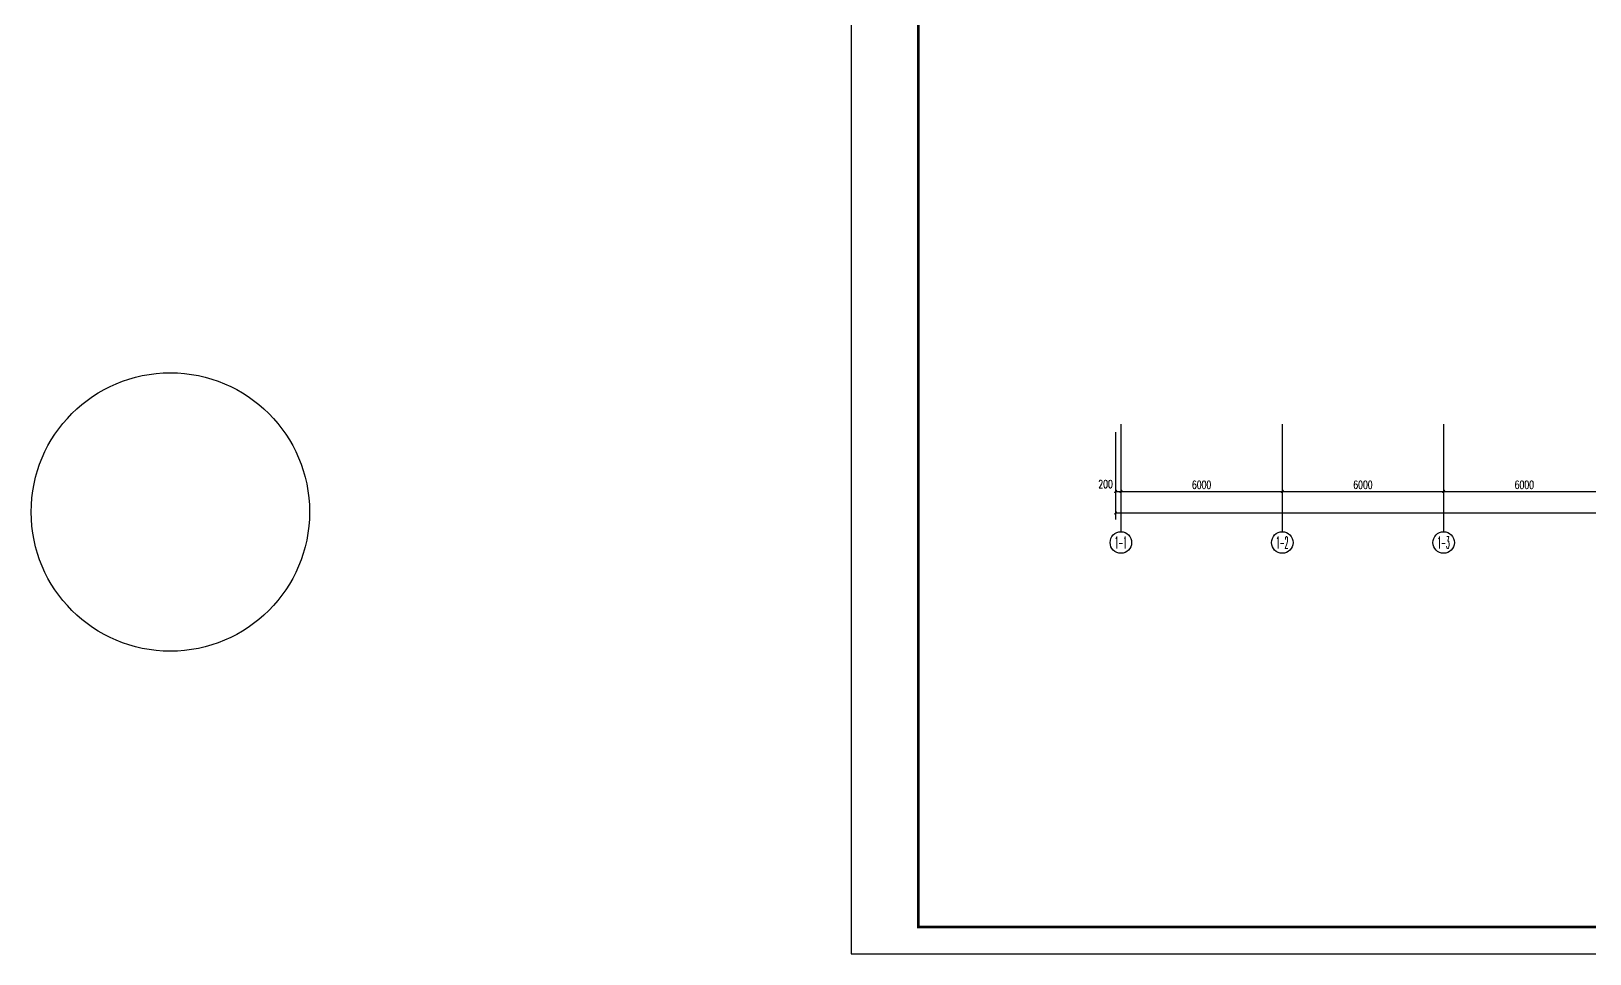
# Model space of a CAD drawing. Extents: x 815029915 to 815825525, y 579155098 to 579748855.
# Drawn here: x 815258146 to 815316102, y 579420227 to 579454527 of the extents above; entities that cross this region are included whole.
import ezdxf
from ezdxf.enums import TextEntityAlignment as Align

# ---------------------------------------------------------------- set-up
doc = ezdxf.new("R2010")
doc.units = 0
doc.header["$LTSCALE"] = 100
doc.header["$MEASUREMENT"] = 0
for name, color, linetype in [('AXIS', 3, 'Continuous'), ('AXIS_TEXT', 7, 'Continuous'), ('ZG-图框层', 4, 'Continuous'), ('zm', 1, 'Continuous')]:
    doc.layers.add(name, color=color, linetype=linetype)
doc.styles.add('_TCH_AXIS', font='COMPLEX', dxfattribs={"bigfont": 'GBCBIG'})
doc.styles.add('_TCH_DIM_T3', font='SIMPLEX', dxfattribs={"width": 0.705882, "bigfont": 'GBCBIG'})
doc.styles.add('COMPLEX', font='COMPLEX')
doc.dimstyles.new('_TCH_ARCH-100', dxfattribs={"dimscale": 100, "dimtxt": 2.975, "dimasz": 1, "dimexe": 2.5, "dimexo": 3, "dimgap": 1, "dimtad": 1, "dimdec": 0, "dimzin": 0, "dimdsep": 46, "dimtxsty": '_TCH_DIM_T3', "dimblk": 'ARCHTICK', "dimcen": 0.09, "dimclrt": 7, "dimazin": 2, "dimtfac": 1, "dimtdec": 0, "dimtix": 1, "dimtmove": 2, "dimatfit": 3, "dimfxl": 0, "dimtolj": 1, "dimtzin": 0, "dimarcsym": 0})

# ---------------------------------------------------------------- blocks, each defined once
blk = doc.blocks.new('_AXISO')
blk.add_circle((0, 0), 0.5)
at = {"layer": 'AXIS_TEXT', "style": 'COMPLEX', "width": 1.041667}
blk.add_attdef('A', text='', height=0.56, dxfattribs=at).set_placement((-0.25, -0.28), (0.25, -0.28), align=Align.FIT)
blk = doc.blocks.new('_ArchTick')
at = {"color": 0, "linetype": 'ByBlock', "const_width": 0.4}
blk.add_lwpolyline([(-0.5, -0.5), (0.5, 0.5)], dxfattribs=at)
blk = doc.blocks.new('*D399')
at = {"layer": 'AXIS', "color": 0, "lineweight": -2, "transparency": 16777216}
for p, q in [((815298466, 579439617), (815298466, 579436367)), ((815357886, 579439617), (815357886, 579436367)), ((815298466, 579436617), (815357886, 579436617))]:
    blk.add_line(p, q, dxfattribs=at)
at = {"layer": 'Defpoints', "color": 0, "transparency": 16777216}
for p in [(815298466, 579439917), (815357886, 579439917), (815357886, 579436617)]:
    blk.add_point(p, dxfattribs=at)
at = {"layer": 'AXIS', "color": 0, "lineweight": -2, "transparency": 16777216, "xscale": 100, "yscale": 100, "zscale": 100, "rotation": 180}
blk.add_blockref('_ArchTick', (815298466, 579436617), dxfattribs=at)
at = {"layer": 'AXIS', "color": 0, "lineweight": -2, "transparency": 16777216, "xscale": 100, "yscale": 100, "zscale": 100}
blk.add_blockref('_ArchTick', (815357886, 579436617), dxfattribs=at)
at = {"layer": 'AXIS', "color": 7, "transparency": 16777216, "insert": (815328176, 579436865), "char_height": 297.5, "attachment_point": 5, "style": '_TCH_DIM_T3'}
blk.add_mtext('\\A1;59420', dxfattribs=at)
blk = doc.blocks.new('*D400')
at = {"layer": 'AXIS', "color": 0, "lineweight": -2, "transparency": 16777216}
for p, q in [((815298466, 579439617), (815298466, 579437167)), ((815298666, 579439617), (815298666, 579437167)), ((815298466, 579437417), (815298666, 579437417))]:
    blk.add_line(p, q, dxfattribs=at)
at = {"layer": 'Defpoints', "color": 0, "transparency": 16777216}
for p in [(815298466, 579439917), (815298666, 579439917), (815298666, 579437417)]:
    blk.add_point(p, dxfattribs=at)
at = {"layer": 'AXIS', "color": 0, "lineweight": -2, "transparency": 16777216, "xscale": 100, "yscale": 100, "zscale": 100, "rotation": 180}
blk.add_blockref('_ArchTick', (815298466, 579437417), dxfattribs=at)
at = {"layer": 'AXIS', "color": 0, "lineweight": -2, "transparency": 16777216, "xscale": 100, "yscale": 100, "zscale": 100}
blk.add_blockref('_ArchTick', (815298666, 579437417), dxfattribs=at)
at = {"layer": 'AXIS', "color": 7, "transparency": 16777216, "insert": (815298096, 579437692), "char_height": 297.5, "attachment_point": 5, "style": '_TCH_DIM_T3'}
blk.add_mtext('\\A1;200', dxfattribs=at)
blk = doc.blocks.new('*D401')
at = {"layer": 'AXIS', "color": 0, "lineweight": -2, "transparency": 16777216}
for p, q in [((815298666, 579439617), (815298666, 579437167)), ((815304666, 579439617), (815304666, 579437167)), ((815298666, 579437417), (815304666, 579437417))]:
    blk.add_line(p, q, dxfattribs=at)
at = {"layer": 'Defpoints', "color": 0, "transparency": 16777216}
for p in [(815298666, 579439917), (815304666, 579439917), (815304666, 579437417)]:
    blk.add_point(p, dxfattribs=at)
at = {"layer": 'AXIS', "color": 0, "lineweight": -2, "transparency": 16777216, "xscale": 100, "yscale": 100, "zscale": 100, "rotation": 180}
blk.add_blockref('_ArchTick', (815298666, 579437417), dxfattribs=at)
at = {"layer": 'AXIS', "color": 0, "lineweight": -2, "transparency": 16777216, "xscale": 100, "yscale": 100, "zscale": 100}
blk.add_blockref('_ArchTick', (815304666, 579437417), dxfattribs=at)
at = {"layer": 'AXIS', "color": 7, "transparency": 16777216, "insert": (815301666, 579437665), "char_height": 297.5, "attachment_point": 5, "style": '_TCH_DIM_T3'}
blk.add_mtext('\\A1;6000', dxfattribs=at)
blk = doc.blocks.new('*D402')
at = {"layer": 'AXIS', "color": 0, "lineweight": -2, "transparency": 16777216}
for p, q in [((815304666, 579439617), (815304666, 579437167)), ((815310666, 579439617), (815310666, 579437167)), ((815304666, 579437417), (815310666, 579437417))]:
    blk.add_line(p, q, dxfattribs=at)
at = {"layer": 'Defpoints', "color": 0, "transparency": 16777216}
for p in [(815304666, 579439917), (815310666, 579439917), (815310666, 579437417)]:
    blk.add_point(p, dxfattribs=at)
at = {"layer": 'AXIS', "color": 0, "lineweight": -2, "transparency": 16777216, "xscale": 100, "yscale": 100, "zscale": 100, "rotation": 180}
blk.add_blockref('_ArchTick', (815304666, 579437417), dxfattribs=at)
at = {"layer": 'AXIS', "color": 0, "lineweight": -2, "transparency": 16777216, "xscale": 100, "yscale": 100, "zscale": 100}
blk.add_blockref('_ArchTick', (815310666, 579437417), dxfattribs=at)
at = {"layer": 'AXIS', "color": 7, "transparency": 16777216, "insert": (815307666, 579437665), "char_height": 297.5, "attachment_point": 5, "style": '_TCH_DIM_T3'}
blk.add_mtext('\\A1;6000', dxfattribs=at)
blk = doc.blocks.new('*D403')
at = {"layer": 'AXIS', "color": 0, "lineweight": -2, "transparency": 16777216}
for p, q in [((815310666, 579439617), (815310666, 579437167)), ((815316666, 579439617), (815316666, 579437167)), ((815310666, 579437417), (815316666, 579437417))]:
    blk.add_line(p, q, dxfattribs=at)
at = {"layer": 'Defpoints', "color": 0, "transparency": 16777216}
for p in [(815310666, 579439917), (815316666, 579439917), (815316666, 579437417)]:
    blk.add_point(p, dxfattribs=at)
at = {"layer": 'AXIS', "color": 0, "lineweight": -2, "transparency": 16777216, "xscale": 100, "yscale": 100, "zscale": 100, "rotation": 180}
blk.add_blockref('_ArchTick', (815310666, 579437417), dxfattribs=at)
at = {"layer": 'AXIS', "color": 0, "lineweight": -2, "transparency": 16777216, "xscale": 100, "yscale": 100, "zscale": 100}
blk.add_blockref('_ArchTick', (815316666, 579437417), dxfattribs=at)
at = {"layer": 'AXIS', "color": 7, "transparency": 16777216, "insert": (815313666, 579437665), "char_height": 297.5, "attachment_point": 5, "style": '_TCH_DIM_T3'}
blk.add_mtext('\\A1;6000', dxfattribs=at)
blk = doc.blocks.new('ll')
at = {"layer": 'ZG-图框层'}
blk.add_lwpolyline([(815136770, 579524220), (815255670, 579524220), (815255670, 579608320), (815136770, 579608320)], close=True, dxfattribs=at)

msp = doc.modelspace()

# ---------------------------------------------------------------- linework, layer by layer
at = {"layer": 'AXIS'}
for p, q in [((815298666.1, 579439916.7), (815298666.1, 579435916.7)), ((815304666.1, 579439916.7), (815304666.1, 579435916.7)), ((815310666.1, 579439916.7), (815310666.1, 579435916.7))]:
    msp.add_line(p, q, dxfattribs=at)
at = {"layer": 'ZG-图框层'}
msp.add_lwpolyline([(815288638.1, 579420226.5), (815407538.1, 579420226.5), (815407538.1, 579504326.5), (815288638.1, 579504326.5)], close=True, dxfattribs=at)
at = {"layer": 'ZG-图框层', "const_width": 100}
msp.add_lwpolyline([(815291138.1, 579421226.5), (815406538.1, 579421226.5), (815406538.1, 579503326.5), (815291138.1, 579503326.5)], close=True, dxfattribs=at)
at = {"layer": 'zm', "color": 1}
msp.add_circle((815263321.9, 579436651), 5176, dxfattribs=at)

# ---------------------------------------------------------------- block references
at = {"layer": 'AXIS'}
ref = msp.add_blockref('_AXISO', (815298666.1, 579435516.7), dxfattribs=dict(at, xscale=800, yscale=800, zscale=800))
ref.add_attrib('A', '1-1', dxfattribs={"color": 7, "height": 452.55, "style": '_TCH_AXIS', "width": 0.42}).set_placement((815298439.8, 579435290.4), (815298892.3, 579435290.4), align=Align.FIT)
ref = msp.add_blockref('_AXISO', (815304666.1, 579435516.7), dxfattribs=dict(at, xscale=800, yscale=800, zscale=800))
ref.add_attrib('A', '1-2', dxfattribs={"color": 7, "height": 452.55, "style": '_TCH_AXIS', "width": 0.381818}).set_placement((815304439.8, 579435290.4), (815304892.3, 579435290.4), align=Align.FIT)
ref = msp.add_blockref('_AXISO', (815310666.1, 579435516.7), dxfattribs=dict(at, xscale=800, yscale=800, zscale=800))
ref.add_attrib('A', '1-3', dxfattribs={"color": 7, "height": 452.55, "style": '_TCH_AXIS', "width": 0.381818}).set_placement((815310439.8, 579435290.4), (815310892.3, 579435290.4), align=Align.FIT)
at = {"layer": 'zm', "color": 1}
msp.add_blockref('ll', (151868, -103993.4), dxfattribs=at)

# ---------------------------------------------------------------- dimensions: what is measured, and where the dimension line sits
at = {"layer": 'AXIS'}
dim = msp.add_linear_dim(base=(815298666.1, 579437416.7), p1=(815298466.1, 579439916.7), p2=(815298666.1, 579439916.7), angle=0, dimstyle='_TCH_ARCH-100', dxfattribs=at)
dim.commit()
dim.dimension.update_dxf_attribs({"geometry": '*D400', "text_midpoint": (815298096.1, 579437691.7), "dimtype": 161})
for p1, p2, distance, picture, middle in [((815298466.1, 579439916.7), (815357886.1, 579439916.7), -3300, '*D399', (815328176.1, 579436865.4)), ((815298666.1, 579439916.7), (815304666.1, 579439916.7), -2500, '*D401', (815301666.1, 579437665.4)), ((815304666.1, 579439916.7), (815310666.1, 579439916.7), -2500, '*D402', (815307666.1, 579437665.4)), ((815310666.1, 579439916.7), (815316666.1, 579439916.7), -2500, '*D403', (815313666.1, 579437665.4))]:
    dim = msp.add_aligned_dim(p1=p1, p2=p2, distance=distance, dimstyle='_TCH_ARCH-100', dxfattribs=at)
    dim.commit()
    dim.dimension.update_dxf_attribs({"geometry": picture, "text_midpoint": middle})

doc.saveas('drawing.dxf')
